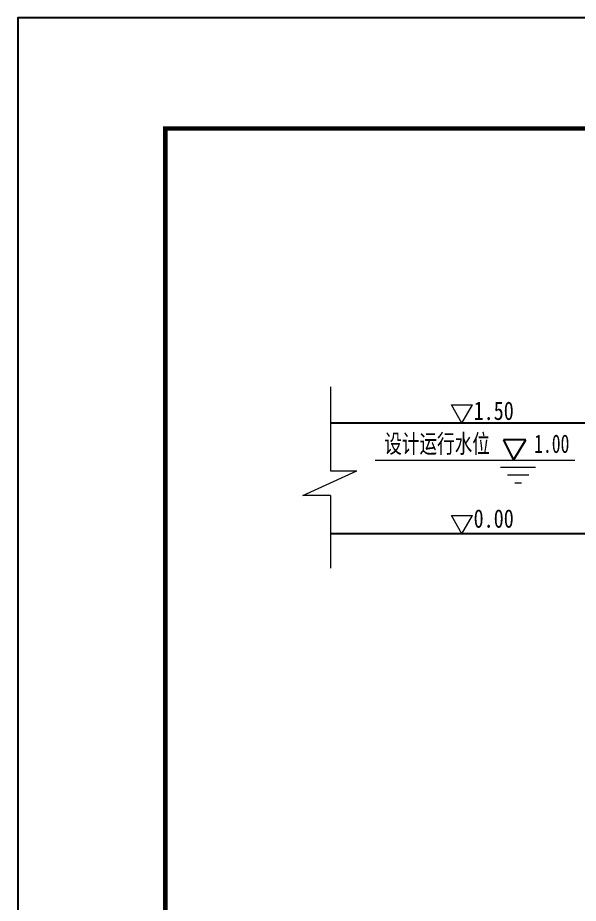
# Model space of a CAD drawing. Header units: millimetres. Extents: x 88 to 508, y 77 to 374.
# Drawn here: x 88.1 to 164, y 253.8 to 373.8 of the extents above; entities that cross this region are included whole.
import ezdxf

# ---------------------------------------------------------------- set-up
doc = ezdxf.new("R2010")
doc.units = ezdxf.units.MM
doc.header["$LTSCALE"] = 35
for name, color, linetype in [('SG001轮廓', 2, 'Continuous'), ('SG002辅助', 7, 'Continuous'), ('SG004标注', 9, 'Continuous')]:
    doc.layers.add(name, color=color, linetype=linetype)
doc.styles.add('GB', font='SIMFANG.TTF', dxfattribs={"width": 0.7})
doc.styles.add('文字', font='SIMFANG.TTF', dxfattribs={"width": 0.8, "height": 2})

msp = doc.modelspace()

# ---------------------------------------------------------------- linework, layer by layer
at = {"layer": 'SG001轮廓', "color": 2}
for p, q in [((176.452, 318.8889), (130.4702, 318.8889)), ((176.452, 303.8889), (130.4702, 303.8889))]:
    msp.add_line(p, q, dxfattribs=at)
at = {"layer": 'SG001轮廓', "color": 7}
msp.add_lwpolyline([(88.1107, 76.8442), (508.1107, 76.8442), (508.1107, 373.8442), (88.1107, 373.8442)], close=True, dxfattribs=at)
at = {"layer": 'SG001轮廓', "color": 7, "const_width": 0.6}
msp.add_lwpolyline([(108.1107, 91.8442), (493.1107, 91.8442), (493.1107, 358.8442), (108.1107, 358.8442)], close=True, dxfattribs=at)
at = {"layer": 'SG002辅助', "color": 9, "lineweight": 13}
for p, q in [((130.4702, 323.8211), (130.4702, 312.4346)), ((126.7232, 309.1089), (134.0515, 312.4346)), ((130.4702, 312.4346), (134.0515, 312.4346)), ((130.4702, 309.1089), (126.7232, 309.1089)), ((130.4702, 309.1089), (130.4702, 299.2339))]:
    msp.add_line(p, q, dxfattribs=at)
at = {"layer": 'SG002辅助', "color": 4, "lineweight": 13}
for p, q in [((136.5307, 313.8889), (163.5591, 313.8889)), ((158.2621, 312.8822), (153.5104, 312.8822)), ((157.3326, 311.8628), (154.4414, 311.8628)), ((156.3449, 310.7797), (155.4307, 310.7797))]:
    msp.add_line(p, q, dxfattribs=at)
at = {"layer": 'SG004标注', "color": 4, "lineweight": 0}
for p, q in [((148.286, 318.8889), (146.8427, 321.3887)), ((146.8427, 321.3887), (149.7293, 321.3887)), ((148.286, 318.8889), (149.7293, 321.3887)), ((146.8427, 306.3887), (149.7293, 306.3887)), ((148.286, 303.8889), (146.8427, 306.3887)), ((148.286, 303.8889), (149.7293, 306.3887))]:
    msp.add_line(p, q, dxfattribs=at)
at = {"layer": 'SG004标注', "color": 4}
for p, q in [((156.9281, 316.6404), (153.8977, 316.6404)), ((153.8977, 316.6404), (155.2686, 313.9016)), ((155.2686, 313.9016), (156.9281, 316.6404))]:
    msp.add_line(p, q, dxfattribs=at)

# ---------------------------------------------------------------- texts
for s, style, width, p in [('1.50', '文字', 0.8, (149.8579, 319.3306)), ('设计运行水位', 'GB', 0.7, (137.7481, 314.8655)), ('1.00', 'GB', 0.7, (158.0678, 314.8655)), ('0.00', '文字', 0.8, (149.8579, 304.7237))]:
    msp.add_text(s, height=2.5, dxfattribs=dict(at, style=style, width=width)).set_placement(p)

doc.saveas('drawing.dxf')
